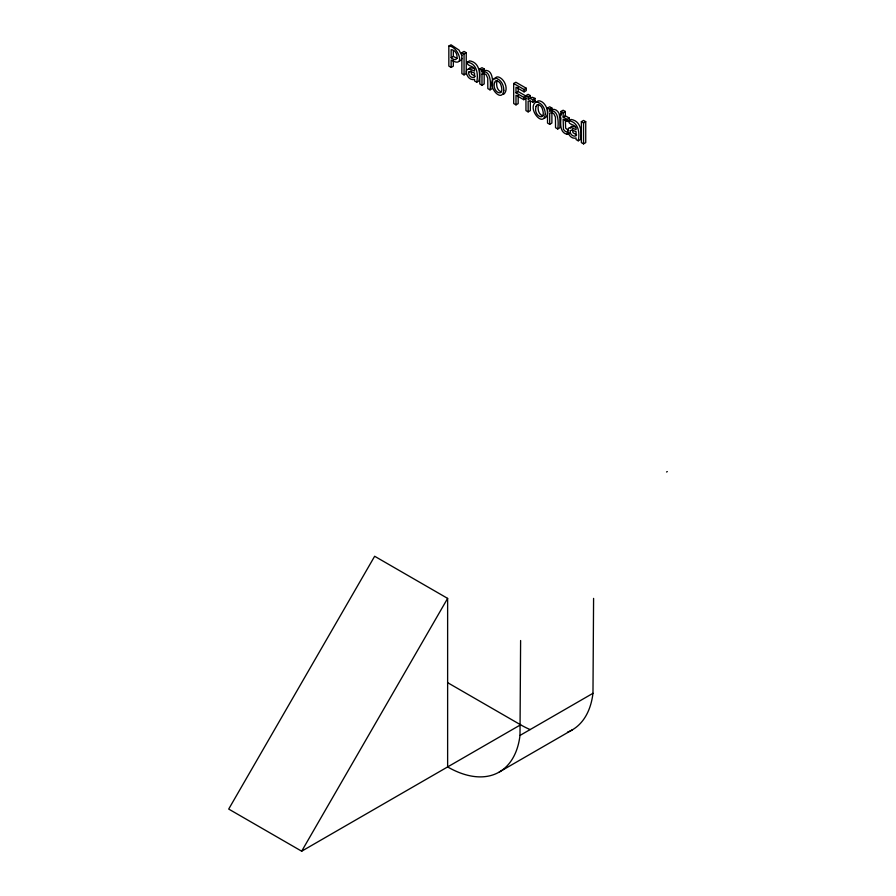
<?xml version="1.0" encoding="UTF-8"?>
<svg xmlns="http://www.w3.org/2000/svg" width="896" height="896" viewBox="0 0 896 896"><rect width="100%" height="100%" fill="white"/><g stroke="black" fill="none" stroke-linecap="round" stroke-linejoin="round"><path stroke-width="1.34" d="M530.141 729.579A103.208 59.584 60 0 1 520.61 724.797L301.672 851.2L228.704 809.066L374.651 556.259L447.63 598.394L447.63 766.931A103.208 59.584 60 0 0 519.994 735.437L520.61 640.528M567.526 732.166A103.208 59.584 60 0 0 592.973 693.302L593.589 598.394M470.949 70.795L471.442 74.043L475.16 76.328M572.477 129.416L572.958 132.664L576.677 134.949M461.877 58.374L461.093 60.2L459.491 61.074M497.146 80.416C495.947 84.347 496.698 90.059 500.987 91.829M538.597 104.35C537.309 108.382 538.283 114.8 543.144 115.898M468.698 69.227L469.862 67.704L473.514 68.253M570.214 127.837L571.379 126.314L575.03 126.874M494.771 79.229L495.97 77.414A7.336 4.234 60 0 1 498.949 77.179C505.053 79.498 508.95 89.992 503.552 94.416M301.672 851.2L447.63 598.394M536.726 102.099L537.421 101.349A7.336 4.234 60 0 1 540.4 101.114C546.616 103.096 551.085 115.774 544.018 118.418M453.331 59.942L453.331 66.158L451.147 67.424L448.84 66.091L448.84 46.066L451.024 44.8L459.021 50.098L461.843 55.541M451.147 57.691C459.368 64.826 458.64 50.019 451.147 49.683L451.147 57.691L453.331 56.426L457.173 58.374M461.866 52.685L464.05 51.419L466.245 52.685L466.245 73.618L464.05 74.883L461.866 73.618L461.866 52.685L464.05 53.95L466.245 52.685M467.421 62.115L469.616 60.861C479.259 62.328 480.603 73.058 478.912 80.931L476.717 82.197L474.544 80.931L474.544 79.33C469.381 81.088 464.8 73.998 466.928 69.53L469.93 69.026L474.544 71.042C475.832 65.218 466.144 66.954 467.421 62.115C477.064 63.594 478.419 74.323 476.717 82.197M479.797 68.936L481.981 67.682L484.176 68.936L484.176 70.605L481.981 71.87L481.981 70.202L479.797 68.936L479.797 83.966L481.981 85.232L484.176 83.966L484.176 72.744L481.981 74.01L481.981 85.232M481.981 70.202L484.176 68.936M481.981 74.01L483.683 73.674A5.286 3.046 60 0 1 486.102 74.648L487.749 78.075L487.827 88.603L490.022 89.869L492.218 88.614C493.091 83.339 493.483 68.578 484.176 70.605M518.179 95.334L518.179 103.6L515.995 104.866L513.688 103.533L513.688 83.507L515.872 82.242L526.254 88.234L526.254 90.597L524.07 91.862L515.995 87.203L515.995 92.848L523.723 97.317L525.918 96.051L518.179 91.594L515.995 92.848M513.688 83.507L524.07 89.499L526.254 88.234M525.952 95.592L528.147 94.326L530.331 95.592L530.331 97.821L528.147 99.086L528.147 96.858L525.952 95.592L525.952 110.622L528.147 111.877L530.331 110.622L530.331 101.282M528.147 96.858L530.331 95.592M515.995 104.866L515.995 95.222L523.723 99.691L525.918 98.426M528.147 111.877L528.147 101.214C530.41 99.243 534.229 105.022 532.851 99.658L535.035 98.392L532.426 97.306L530.331 97.821M532.851 102.29L535.035 101.024L535.035 98.392M547.512 108.035L549.696 106.77L551.891 108.035L551.891 109.704L549.696 110.97L549.696 109.301L547.512 108.035L547.512 123.066L549.696 124.32L551.891 123.066L551.891 111.843M549.696 109.301L551.891 108.035M559.474 114.946L560.952 115.797L560.952 111.474L563.136 110.219L565.331 111.474L565.331 115.797L569.363 118.126L569.363 120.221L567.168 121.486L563.147 119.157L563.45 129.394L565.286 131.398L567.168 132.003L567.168 134.277C559.731 132.832 560.426 123.48 560.952 117.891L559.474 117.04L559.474 114.946L561.658 113.68M560.952 111.474L563.147 112.739L565.331 111.474M563.147 112.739L563.147 117.062L565.331 115.797M563.147 117.062L567.168 119.392L569.363 118.126M568.949 120.736L571.133 119.47C580.776 120.938 582.131 131.667 580.429 139.541L578.245 140.806L576.061 139.552L576.061 137.95C570.898 139.698 566.328 132.619 568.456 128.139L571.458 127.635L576.061 129.662C577.349 123.827 567.661 125.563 568.949 120.736C578.592 122.203 579.936 132.933 578.245 140.806M549.696 124.32L549.696 113.109L551.387 112.773A5.286 3.046 60 0 1 553.818 113.736L555.453 117.163L555.542 127.702L557.738 128.968L559.922 127.702L559.854 116.603M581.358 121.677L583.554 120.411L585.738 121.677L585.738 142.61L583.554 143.875L581.358 142.61L581.358 121.677L583.554 122.942L585.738 121.677M567.168 134.277L569.363 133.011M666.568 471.99L667.296 471.565M519.994 735.437L592.973 693.302M499.24 772.038L572.219 729.915M528.147 99.086L530.23 98.571L532.851 99.658M481.981 71.87C491.288 69.832 490.896 84.605 490.022 89.869M551.891 109.704C555.576 108.069 559.026 111.989 559.653 115.349M549.696 110.97C559.003 108.931 558.611 123.693 557.738 128.968M568.512 130.558L565.634 128.128L565.331 119.09M448.84 46.066C458.349 46.054 466.256 69.216 451.147 59.965L451.147 67.424M535.035 101.024L534.408 100.554M447.63 682.662L520.61 724.797M583.554 122.942L583.554 143.875M567.168 119.392L567.168 121.486M524.07 89.499L524.07 91.862M523.723 97.317L523.723 99.691M518.179 87.069L518.179 91.594M464.05 53.95L464.05 74.883M453.331 51.083L453.331 56.426M503.81 90.328C502.096 104.35 486.069 85.232 493.786 78.68A7.336 4.234 60 0 1 496.754 78.445C501.413 80.304 503.877 85.512 503.81 90.328M545.261 114.251C543.547 128.274 527.531 109.166 535.237 102.614A7.336 4.234 60 0 1 538.205 102.379C542.875 104.238 545.328 109.435 545.261 114.251M494.67 82.51C491.21 92.378 506.016 98.896 500.629 84.146A4.166 2.408 60 0 0 498.803 81.771L497.202 80.842A4.2 2.419 60 0 0 495.365 81.11L494.67 82.51M536.122 106.434C532.661 116.312 547.467 122.83 542.08 108.08A4.166 2.408 60 0 0 540.254 105.706L538.653 104.776A4.2 2.419 60 0 0 536.816 105.045L536.122 106.434M468.765 72.061C467.869 75.208 471.464 78.658 474.544 77.235L474.544 73.069L470.635 71.434L468.765 72.061M570.282 130.67C569.386 133.818 572.992 137.267 576.061 135.845L576.061 131.678L572.163 130.043L570.282 130.67"/></g></svg>
